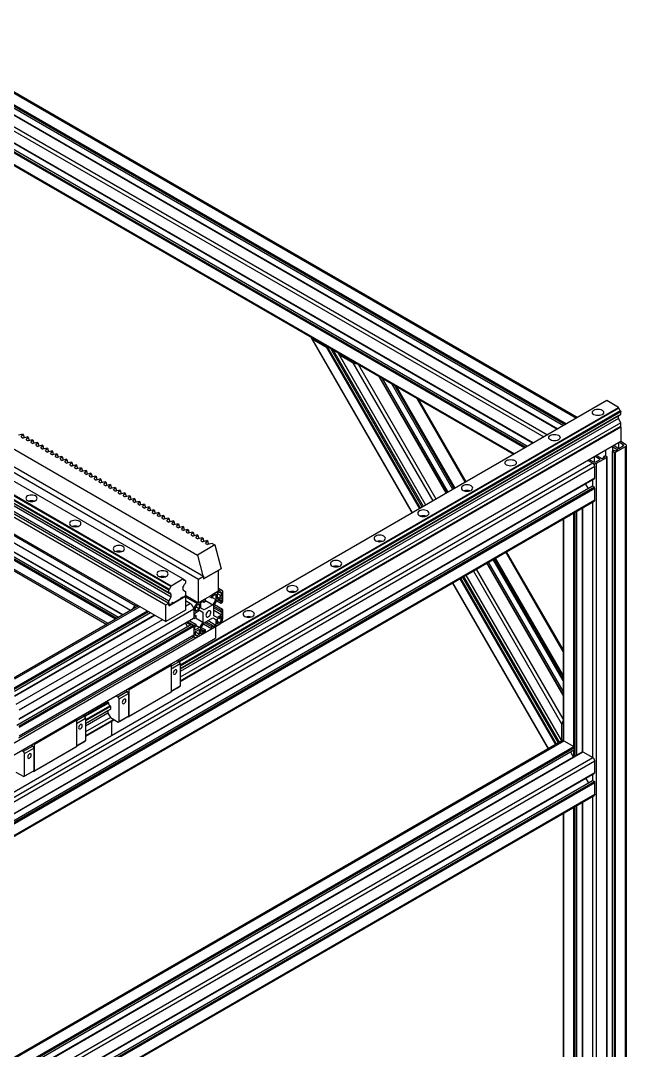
# Model space of a CAD drawing. Header units: millimetres. Extents: x 0 to 597, y 0 to 420.
# Drawn here: x 435.8 to 475, y 114.3 to 181 of the extents above; entities that cross this region are included whole.
import ezdxf

# ---------------------------------------------------------------- set-up
doc = ezdxf.new("R2010")
doc.units = ezdxf.units.MM

msp = doc.modelspace()

# ---------------------------------------------------------------- linework, layer by layer
at = {"color": 8, "linetype": 'Continuous', "lineweight": 25}
for p, q in [((427.297, 180.947), (471.787, 155.263)), ((427.145, 178.857), (469.902, 154.175)), ((427.145, 178.585), (469.666, 154.039)), ((427.145, 176.408), (467.78, 152.95)), ((461.163, 149.13), (454.665, 160.385)), ((462.496, 149.9), (457.331, 158.846)), ((462.697, 150.016), (457.665, 158.733)), ((443.204, 143.115), (420.67, 156.123)), ((464.583, 151.104), (461.435, 156.556)), ((442.904, 142.798), (420.67, 155.634)), ((474.821, 153.457), (474.821, 153.539)), ((474.972, 102.119), (474.972, 153.425)), ((441.443, 141.954), (422.725, 152.76)), ((473.086, 101.03), (473.086, 152.336)), ((472.851, 150.834), (472.851, 151.28)), ((472.851, 133.284), (472.851, 149.83)), ((470.965, 134.372), (470.965, 148.742)), ((470.916, 140.135), (467.202, 146.569)), ((470.847, 135.436), (465.115, 145.364)), ((470.916, 135.781), (465.316, 145.481)), ((448.578, 144.149), (448.673, 144.094)), ((469.979, 133.859), (463.781, 144.595)), ((446.457, 143.686), (447.211, 143.251)), ((448.673, 143.986), (448.791, 143.918)), ((443.511, 143.047), (435.379, 138.352)), ((446.787, 143.251), (446.457, 143.06)), ((444.972, 142.203), (435.473, 136.72)), ((448.522, 142.113), (448.673, 142.026)), ((448.64, 142.317), (448.791, 142.23)), ((447.094, 141.25), (447.211, 141.182)), ((446.042, 139.489), (445.538, 139.198)), ((445.538, 139.035), (446.113, 139.367)), ((439.914, 135.952), (439.41, 135.66)), ((439.41, 135.497), (439.985, 135.829)), ((413.031, 100.928), (470.965, 134.372)), ((413.031, 98.751), (472.851, 133.284)), ((472.851, 131.781), (472.851, 132.228)), ((472.851, 106.066), (472.851, 130.778)), ((470.965, 107.154), (470.965, 129.689))]:
    msp.add_line(p, q, dxfattribs=at)
at = {"color": 7, "linetype": 'Continuous', "lineweight": 25}
for p, q in [((471.836, 155.291), (427.312, 180.995)), ((427.023, 180.348), (471.132, 154.885)), ((427.023, 180.321), (471.108, 154.871)), ((427.036, 180.259), (471.061, 154.844)), ((427.145, 180.06), (470.943, 154.776)), ((427.145, 179.641), (470.58, 154.567)), ((427.145, 179.614), (470.557, 154.553)), ((427.145, 177.829), (469.011, 153.66)), ((427.145, 177.801), (468.987, 153.647)), ((427.145, 177.382), (468.624, 153.437)), ((427.145, 177.246), (468.506, 153.369)), ((427.145, 177.192), (468.459, 153.342)), ((427.145, 177.165), (468.435, 153.328)), ((427.145, 176.351), (467.731, 152.922)), ((454.59, 160.453), (461.136, 149.115)), ((454.665, 160.385), (455.591, 159.85)), ((455.591, 159.85), (455.615, 159.864)), ((461.626, 149.397), (455.591, 159.85)), ((461.65, 149.411), (455.615, 159.864)), ((455.615, 159.864), (455.681, 159.825)), ((455.681, 159.825), (455.727, 159.852)), ((461.683, 149.43), (455.681, 159.825)), ((461.801, 149.498), (455.872, 159.768)), ((461.875, 149.541), (456.02, 159.683)), ((456.407, 159.459), (456.361, 159.433)), ((456.361, 159.433), (456.428, 159.394)), ((462.023, 149.626), (456.361, 159.433)), ((456.428, 159.394), (456.405, 159.381)), ((462.033, 149.632), (456.405, 159.381)), ((456.405, 159.381), (457.331, 158.846)), ((425.134, 159.153), (447.235, 146.395)), ((424.743, 158.236), (447.636, 145.02)), ((446.295, 144.845), (424.028, 157.699)), ((424.743, 157.855), (447.306, 144.83)), ((463.353, 150.394), (458.975, 157.977)), ((463.383, 150.412), (459.036, 157.941)), ((463.476, 150.465), (459.222, 157.834)), ((463.781, 150.641), (459.831, 157.482)), ((463.864, 150.689), (459.997, 157.386)), ((445.373, 144.125), (423.107, 156.979)), ((423.107, 156.807), (445.373, 143.953)), ((445.404, 144.178), (423.137, 157.032)), ((423.137, 156.79), (445.404, 143.936)), ((445.505, 144.353), (423.239, 157.207)), ((445.505, 143.877), (423.239, 156.731)), ((423.269, 157.26), (445.536, 144.406)), ((423.269, 156.713), (445.536, 143.859)), ((463.911, 150.716), (460.092, 157.332)), ((463.928, 150.726), (460.125, 157.313)), ((420.67, 156.232), (445.184, 142.081)), ((422.8, 156.091), (445.184, 143.169)), ((422.989, 156.2), (445.373, 143.278)), ((445.373, 143.414), (423.107, 156.268)), ((423.269, 156.55), (445.536, 143.696)), ((473.744, 156.393), (448.703, 141.937)), ((464.644, 151.14), (461.557, 156.486)), ((474.503, 155.955), (473.744, 156.393)), ((446.012, 139.507), (474.503, 155.955)), ((474.533, 155.902), (446.068, 139.469)), ((474.635, 155.726), (446.113, 139.261)), ((474.666, 155.673), (446.113, 139.19)), ((446.113, 139.018), (474.666, 155.501)), ((446.113, 139.018), (474.635, 155.484)), ((474.533, 155.425), (446.113, 139.018)), ((446.113, 139.018), (474.503, 155.408)), ((474.533, 155.902), (474.503, 155.955)), ((474.533, 155.425), (474.503, 155.408)), ((474.503, 155.244), (474.503, 155.408)), ((474.635, 155.726), (474.666, 155.673)), ((474.666, 155.501), (474.635, 155.484)), ((474.666, 155.501), (474.666, 155.673)), ((442.414, 142.515), (420.67, 155.067)), ((442.391, 142.501), (420.67, 155.04)), ((474.503, 155.244), (446.113, 138.855)), ((474.666, 154.963), (446.113, 138.48)), ((446.113, 138.235), (474.666, 154.718)), ((474.618, 154.69), (446.113, 138.235)), ((474.666, 154.963), (474.503, 155.244)), ((474.666, 154.718), (474.618, 154.69)), ((474.618, 154.69), (474.666, 154.663)), ((474.666, 154.718), (474.666, 154.963)), ((435.935, 154.225), (435.639, 154.15)), ((435.823, 154.044), (435.952, 154.214)), ((435.823, 154.044), (435.953, 153.969)), ((435.935, 154.225), (435.952, 154.214)), ((435.952, 154.214), (436.012, 153.984)), ((436.249, 154.043), (435.953, 153.969)), ((436.138, 153.862), (436.266, 154.033)), ((436.249, 154.043), (436.266, 154.033)), ((436.266, 154.033), (436.327, 153.802)), ((474.666, 154.663), (446.113, 138.18)), ((474.666, 154.663), (474.666, 153.738)), ((442.122, 142.346), (422.353, 153.758)), ((442.004, 142.278), (422.585, 153.489)), ((441.957, 142.251), (422.665, 153.388)), ((441.933, 142.237), (422.683, 153.35)), ((436.138, 153.862), (436.268, 153.787)), ((436.563, 153.862), (436.268, 153.787)), ((436.452, 153.681), (436.581, 153.852)), ((436.452, 153.681), (436.582, 153.606)), ((436.563, 153.862), (436.581, 153.852)), ((436.581, 153.852), (436.641, 153.621)), ((436.877, 153.68), (436.582, 153.606)), ((436.766, 153.5), (436.895, 153.67)), ((436.766, 153.5), (436.896, 153.424)), ((436.877, 153.68), (436.895, 153.67)), ((436.895, 153.67), (436.955, 153.439)), ((437.192, 153.499), (436.896, 153.424)), ((437.081, 153.318), (437.209, 153.489)), ((437.192, 153.499), (437.209, 153.489)), ((437.209, 153.489), (437.269, 153.258)), ((474.666, 153.738), (441.667, 134.688)), ((474.095, 153.408), (474.133, 153.408)), ((474.133, 153.408), (474.468, 153.215)), ((474.133, 153.104), (474.133, 153.408)), ((474.218, 153.479), (474.538, 153.294)), ((474.317, 153.046), (474.972, 153.425)), ((474.538, 153.294), (474.538, 153.664)), ((474.538, 153.294), (474.821, 153.457)), ((474.821, 153.539), (474.571, 153.683)), ((474.972, 153.561), (474.666, 153.738)), ((475.021, 102.147), (475.021, 153.493)), ((437.081, 153.318), (437.211, 153.243)), ((437.506, 153.317), (437.211, 153.243)), ((437.395, 153.137), (437.524, 153.307)), ((437.395, 153.137), (437.525, 153.062)), ((437.506, 153.317), (437.524, 153.307)), ((437.524, 153.307), (437.584, 153.076)), ((437.82, 153.136), (437.525, 153.062)), ((437.709, 152.955), (437.838, 153.126)), ((437.709, 152.955), (437.839, 152.88)), ((437.82, 153.136), (437.838, 153.126)), ((437.838, 153.126), (437.898, 152.895)), ((438.135, 152.955), (437.839, 152.88)), ((438.023, 152.774), (438.152, 152.944)), ((438.023, 152.774), (438.153, 152.699)), ((438.135, 152.955), (438.152, 152.944)), ((438.152, 152.944), (438.212, 152.714)), ((438.449, 152.773), (438.153, 152.699)), ((438.338, 152.592), (438.466, 152.763)), ((438.449, 152.773), (438.466, 152.763)), ((438.466, 152.763), (438.527, 152.532)), ((472.959, 152.406), (472.959, 152.753)), ((473.313, 152.587), (472.992, 152.772)), ((473.086, 152.336), (473.742, 152.714)), ((473.115, 152.821), (473.115, 152.842)), ((473.449, 152.627), (473.115, 152.821)), ((473.624, 152.728), (473.449, 152.627)), ((473.647, 152.823), (473.553, 152.769)), ((473.553, 152.769), (473.624, 152.728)), ((473.553, 152.687), (473.553, 152.769)), ((473.765, 152.755), (473.647, 152.823)), ((473.68, 152.804), (473.68, 153.169)), ((473.718, 152.728), (473.765, 152.755)), ((473.742, 152.714), (473.718, 152.728)), ((473.742, 101.409), (473.742, 152.714)), ((473.765, 101.422), (473.765, 152.755)), ((474.222, 153.155), (474.128, 153.101)), ((474.128, 153.101), (474.246, 153.033)), ((474.128, 101.632), (474.128, 153.101)), ((474.293, 153.115), (474.222, 153.155)), ((474.246, 153.033), (474.293, 153.06)), ((474.246, 101.7), (474.246, 153.033)), ((474.468, 153.215), (474.293, 153.115)), ((474.293, 153.06), (474.317, 153.046)), ((474.293, 101.727), (474.293, 153.06)), ((474.317, 101.741), (474.317, 153.046)), ((472.851, 152.336), (412.982, 117.775)), ((472.968, 152.132), (413.1, 117.571)), ((422.728, 152.657), (441.355, 141.904)), ((438.338, 152.592), (438.468, 152.517)), ((438.763, 152.592), (438.468, 152.517)), ((438.652, 152.411), (438.781, 152.582)), ((438.652, 152.411), (438.782, 152.336)), ((438.763, 152.592), (438.781, 152.582)), ((438.781, 152.582), (438.841, 152.351)), ((439.077, 152.41), (438.782, 152.336)), ((438.966, 152.23), (439.095, 152.4)), ((438.966, 152.23), (439.096, 152.154)), ((439.077, 152.41), (439.095, 152.4)), ((439.095, 152.4), (439.155, 152.169)), ((439.392, 152.229), (439.096, 152.154)), ((439.28, 152.048), (439.409, 152.219)), ((439.28, 152.048), (439.41, 151.973)), ((439.392, 152.229), (439.409, 152.219)), ((439.409, 152.219), (439.469, 151.988)), ((439.706, 152.047), (439.41, 151.973)), ((439.595, 151.867), (439.723, 152.037)), ((439.706, 152.047), (439.723, 152.037)), ((439.723, 152.037), (439.784, 151.806)), ((472.544, 152.513), (472.851, 152.336)), ((472.638, 152.568), (472.888, 152.423)), ((472.968, 151.375), (472.968, 152.132)), ((473.03, 152.423), (473.313, 152.587)), ((472.968, 151.375), (413.1, 116.814)), ((439.595, 151.867), (439.725, 151.792)), ((440.02, 151.866), (439.725, 151.792)), ((439.909, 151.685), (440.038, 151.856)), ((439.909, 151.685), (440.039, 151.61)), ((440.02, 151.866), (440.038, 151.856)), ((440.038, 151.856), (440.098, 151.625)), ((440.334, 151.685), (440.039, 151.61)), ((440.223, 151.504), (440.352, 151.674)), ((440.223, 151.504), (440.353, 151.429)), ((440.334, 151.685), (440.352, 151.674)), ((440.352, 151.674), (440.412, 151.444)), ((440.649, 151.503), (440.353, 151.429)), ((440.537, 151.322), (440.666, 151.493)), ((440.649, 151.503), (440.666, 151.493)), ((440.666, 151.493), (440.726, 151.262)), ((472.945, 151.335), (472.945, 151.362)), ((472.827, 150.847), (413.031, 116.328)), ((472.945, 151.335), (413.077, 116.773)), ((472.945, 150.779), (413.077, 116.218)), ((472.945, 150.725), (413.077, 116.164)), ((472.968, 150.711), (413.1, 116.15)), ((440.537, 151.322), (440.667, 151.247)), ((440.963, 151.322), (440.667, 151.247)), ((440.852, 151.141), (440.981, 151.312)), ((440.852, 151.141), (440.982, 151.066)), ((440.963, 151.322), (440.981, 151.312)), ((440.981, 151.312), (441.041, 151.081)), ((441.277, 151.14), (440.982, 151.066)), ((441.166, 150.96), (441.295, 151.13)), ((441.166, 150.96), (441.296, 150.885)), ((441.277, 151.14), (441.295, 151.13)), ((441.295, 151.13), (441.355, 150.899)), ((441.592, 150.959), (441.296, 150.885)), ((441.48, 150.778), (441.609, 150.949)), ((441.48, 150.778), (441.61, 150.703)), ((441.592, 150.959), (441.609, 150.949)), ((441.609, 150.949), (441.669, 150.718)), ((441.906, 150.777), (441.61, 150.703)), ((441.795, 150.597), (441.923, 150.767)), ((441.906, 150.777), (441.923, 150.767)), ((441.923, 150.767), (441.983, 150.537)), ((472.561, 150.694), (472.379, 151.008)), ((472.945, 150.779), (472.827, 150.847)), ((472.945, 150.725), (472.945, 150.779)), ((472.968, 150.711), (472.945, 150.725)), ((472.968, 149.955), (472.968, 150.711)), ((441.795, 150.597), (441.925, 150.522)), ((442.22, 150.596), (441.925, 150.522)), ((442.109, 150.415), (442.238, 150.586)), ((442.109, 150.415), (442.239, 150.34)), ((442.22, 150.596), (442.238, 150.586)), ((442.238, 150.586), (442.298, 150.355)), ((442.534, 150.415), (442.239, 150.34)), ((442.423, 150.234), (442.552, 150.404)), ((442.423, 150.234), (442.553, 150.159)), ((442.534, 150.415), (442.552, 150.404)), ((442.552, 150.404), (442.612, 150.174)), ((442.849, 150.233), (442.553, 150.159)), ((442.737, 150.052), (442.866, 150.223)), ((442.737, 150.052), (442.867, 149.977)), ((442.849, 150.233), (442.866, 150.223)), ((442.866, 150.223), (442.926, 149.992)), ((443.163, 150.052), (442.867, 149.977)), ((443.052, 149.871), (443.18, 150.042)), ((443.163, 150.052), (443.18, 150.042)), ((443.18, 150.042), (443.241, 149.811)), ((413.066, 115.317), (472.934, 149.878)), ((472.968, 149.955), (413.1, 115.393)), ((443.052, 149.871), (443.182, 149.796)), ((443.477, 149.87), (443.182, 149.796)), ((443.366, 149.69), (443.495, 149.86)), ((443.366, 149.69), (443.496, 149.615)), ((443.477, 149.87), (443.495, 149.86)), ((443.495, 149.86), (443.555, 149.629)), ((443.791, 149.689), (443.496, 149.615)), ((443.68, 149.508), (443.809, 149.679)), ((443.68, 149.508), (443.81, 149.433)), ((443.791, 149.689), (443.809, 149.679)), ((443.809, 149.679), (443.869, 149.448)), ((444.106, 149.507), (443.81, 149.433)), ((443.994, 149.327), (444.123, 149.497)), ((444.106, 149.507), (444.123, 149.497)), ((444.123, 149.497), (444.183, 149.267)), ((472.172, 133.648), (472.172, 149.438)), ((472.195, 133.662), (472.195, 149.452)), ((443.994, 149.327), (444.124, 149.252)), ((444.42, 149.326), (444.124, 149.252)), ((444.309, 149.145), (444.437, 149.316)), ((444.309, 149.145), (444.439, 149.07)), ((444.42, 149.326), (444.437, 149.316)), ((444.437, 149.316), (444.498, 149.085)), ((444.734, 149.145), (444.439, 149.07)), ((444.623, 148.964), (444.752, 149.135)), ((444.623, 148.964), (444.753, 148.889)), ((444.734, 149.145), (444.752, 149.135)), ((444.752, 149.135), (444.812, 148.904)), ((445.048, 148.963), (444.753, 148.889)), ((444.937, 148.783), (445.066, 148.953)), ((444.937, 148.783), (445.067, 148.707)), ((445.048, 148.963), (445.066, 148.953)), ((445.066, 148.953), (445.126, 148.722)), ((445.363, 148.782), (445.067, 148.707)), ((445.252, 148.601), (445.38, 148.772)), ((445.363, 148.782), (445.38, 148.772)), ((445.38, 148.772), (445.44, 148.541)), ((470.916, 148.714), (470.916, 134.388)), ((471.62, 133.967), (471.62, 149.12)), ((471.644, 133.953), (471.644, 149.134)), ((471.691, 133.398), (471.691, 149.161)), ((471.809, 133.466), (471.809, 149.229)), ((445.252, 148.601), (445.382, 148.526)), ((445.677, 148.6), (445.382, 148.526)), ((445.566, 148.42), (445.695, 148.59)), ((445.566, 148.42), (445.696, 148.345)), ((445.677, 148.6), (445.695, 148.59)), ((445.695, 148.59), (445.755, 148.359)), ((445.991, 148.419), (445.696, 148.345)), ((445.88, 148.238), (446.009, 148.409)), ((445.88, 148.238), (446.01, 148.163)), ((445.991, 148.419), (446.009, 148.409)), ((446.009, 148.409), (446.069, 148.178)), ((446.306, 148.238), (446.01, 148.163)), ((446.194, 148.057), (446.323, 148.227)), ((446.194, 148.057), (446.324, 147.982)), ((446.306, 148.238), (446.323, 148.227)), ((446.323, 148.227), (446.383, 147.997)), ((446.62, 148.056), (446.324, 147.982)), ((446.509, 147.875), (446.637, 148.046)), ((446.62, 148.056), (446.637, 148.046)), ((446.637, 148.046), (446.698, 147.815)), ((446.509, 147.875), (446.639, 147.8)), ((446.934, 147.875), (446.639, 147.8)), ((446.823, 147.694), (446.952, 147.865)), ((446.823, 147.694), (446.953, 147.619)), ((446.934, 147.875), (446.952, 147.865)), ((446.952, 147.865), (447.012, 147.634)), ((447.248, 147.693), (446.953, 147.619)), ((447.137, 147.513), (447.266, 147.683)), ((447.137, 147.513), (447.267, 147.437)), ((447.248, 147.693), (447.266, 147.683)), ((447.266, 147.683), (447.326, 147.452)), ((447.563, 147.512), (447.267, 147.437)), ((447.451, 147.331), (447.58, 147.502)), ((447.563, 147.512), (447.58, 147.502)), ((447.58, 147.502), (447.64, 147.271)), ((448.366, 147.048), (447.235, 146.395)), ((447.451, 147.331), (447.581, 147.256)), ((447.877, 147.33), (447.581, 147.256)), ((447.766, 147.15), (447.894, 147.32)), ((447.766, 147.15), (447.896, 147.075)), ((447.877, 147.33), (447.894, 147.32)), ((447.894, 147.32), (447.955, 147.089)), ((448.191, 147.149), (447.896, 147.075)), ((448.191, 147.149), (448.366, 147.048)), ((448.366, 147.048), (448.767, 145.51)), ((447.235, 146.395), (447.586, 145.049)), ((470.916, 138.282), (466.399, 146.106)), ((470.916, 138.475), (466.482, 146.154)), ((470.916, 138.583), (466.53, 146.181)), ((470.916, 138.622), (466.546, 146.191)), ((470.916, 140.276), (467.263, 146.604)), ((448.767, 145.51), (447.636, 144.857)), ((447.636, 144.857), (448.578, 145.401)), ((448.578, 145.401), (448.578, 144.04)), ((470.916, 137.294), (465.971, 145.859)), ((470.916, 137.364), (466.002, 145.876)), ((470.916, 137.579), (466.095, 145.93)), ((445.536, 144.406), (446.295, 144.845)), ((446.325, 144.827), (446.295, 144.845)), ((446.325, 144.827), (446.427, 144.768)), ((446.457, 144.751), (446.427, 144.768)), ((446.457, 144.751), (446.457, 144.579)), ((447.306, 144.83), (447.636, 145.02)), ((447.306, 143.305), (447.306, 144.83)), ((447.636, 145.02), (447.636, 144.857)), ((470.443, 134.127), (464.245, 144.862)), ((470.466, 134.141), (464.268, 144.876)), ((470.499, 134.16), (464.302, 144.895)), ((470.617, 134.228), (464.419, 144.963)), ((470.691, 134.271), (464.493, 145.006)), ((470.84, 134.356), (464.642, 145.091)), ((470.847, 134.365), (464.651, 145.097)), ((445.404, 144.178), (445.373, 144.125)), ((445.373, 143.953), (445.373, 144.125)), ((445.505, 144.353), (445.536, 144.406)), ((446.295, 144.297), (446.325, 144.351)), ((446.295, 144.297), (446.295, 144.134)), ((446.295, 144.134), (446.457, 144.04)), ((446.427, 144.526), (446.457, 144.579)), ((446.457, 144.04), (446.457, 143.795)), ((448.578, 144.04), (447.306, 143.305)), ((448.673, 144.094), (448.183, 143.811)), ((448.823, 144.109), (448.578, 144.25)), ((463.755, 144.579), (469.953, 133.844)), ((445.373, 143.953), (445.404, 143.936)), ((445.373, 143.115), (446.457, 143.741)), ((445.373, 143.414), (445.536, 143.696)), ((445.373, 143.169), (445.373, 143.414)), ((445.505, 143.877), (445.536, 143.859)), ((445.536, 143.696), (445.536, 143.859)), ((446.147, 143.562), (445.683, 143.294)), ((446.147, 143.562), (446.184, 143.625)), ((446.266, 143.672), (446.184, 143.625)), ((446.266, 143.672), (446.302, 143.651)), ((446.302, 143.651), (446.266, 143.672)), ((446.41, 143.714), (446.302, 143.651)), ((446.41, 143.714), (446.457, 143.795)), ((446.434, 143.754), (446.457, 143.741)), ((446.457, 143.795), (447.306, 143.305)), ((446.457, 143.741), (446.457, 142.815)), ((446.457, 143.441), (446.787, 143.251)), ((447.702, 143.534), (447.211, 143.251)), ((447.457, 143.311), (447.655, 143.425)), ((447.584, 143.384), (447.655, 143.343)), ((447.655, 143.425), (447.655, 143.343)), ((447.655, 143.343), (447.749, 143.398)), ((447.702, 143.507), (447.702, 143.534)), ((447.749, 143.534), (447.702, 143.507)), ((447.725, 143.548), (447.749, 143.534)), ((447.749, 143.398), (447.749, 143.534)), ((447.749, 143.441), (448.225, 143.166)), ((447.994, 143.703), (448.135, 143.621)), ((448.112, 143.771), (448.135, 143.757)), ((448.183, 143.784), (448.135, 143.757)), ((448.135, 143.757), (448.135, 143.621)), ((448.135, 143.621), (448.23, 143.675)), ((448.159, 143.798), (448.183, 143.784)), ((448.183, 143.811), (448.183, 143.784)), ((448.192, 143.654), (448.428, 143.517)), ((448.428, 143.517), (448.225, 143.166)), ((448.23, 143.757), (448.428, 143.871)), ((448.23, 143.675), (448.23, 143.757)), ((448.305, 143.12), (448.508, 143.471)), ((448.428, 143.871), (448.428, 143.517)), ((448.479, 143.422), (448.743, 143.27)), ((448.508, 143.471), (448.814, 143.648)), ((448.673, 143.986), (448.522, 143.899)), ((448.522, 143.899), (448.522, 143.588)), ((448.522, 143.898), (448.791, 143.743)), ((448.522, 143.588), (448.791, 143.743)), ((448.545, 143.493), (448.743, 143.379)), ((448.616, 143.534), (448.814, 143.419)), ((448.814, 143.419), (448.743, 143.379)), ((448.743, 143.379), (448.743, 143.27)), ((448.791, 143.743), (448.791, 143.918)), ((448.814, 143.648), (448.814, 143.419)), ((448.861, 143.392), (448.885, 143.406)), ((448.861, 143.338), (448.861, 143.392)), ((448.885, 143.406), (448.885, 143.972)), ((444.001, 142.764), (435.257, 137.716)), ((444.025, 142.75), (435.28, 137.702)), ((443.423, 143.097), (435.294, 138.405)), ((444.072, 142.723), (435.328, 137.675)), ((446.999, 142.883), (435.686, 136.352)), ((443.299, 143.169), (443.204, 143.115)), ((443.355, 143.093), (443.204, 143.006)), ((443.355, 143.058), (443.355, 143.093)), ((445.184, 143.169), (445.373, 143.278)), ((445.184, 142.081), (445.184, 143.169)), ((446.457, 142.815), (445.184, 142.081)), ((445.373, 143.278), (445.373, 143.115)), ((445.373, 143.169), (445.42, 143.142)), ((445.42, 143.142), (445.373, 143.169)), ((445.528, 143.204), (445.42, 143.142)), ((445.528, 143.204), (445.564, 143.267)), ((445.647, 143.315), (445.564, 143.267)), ((445.647, 143.315), (445.683, 143.294)), ((445.683, 143.294), (445.647, 143.315)), ((446.999, 142.883), (446.999, 142.317)), ((447.07, 142.641), (447.376, 142.818)), ((447.094, 142.938), (447.094, 142.764)), ((447.094, 142.764), (447.362, 142.919)), ((447.128, 143.054), (447.362, 142.919)), ((447.362, 143.229), (447.211, 143.142)), ((447.362, 142.919), (447.362, 143.229)), ((447.376, 142.818), (447.579, 142.701)), ((447.376, 142.818), (447.579, 142.701)), ((447.457, 142.957), (447.457, 143.311)), ((447.659, 142.84), (447.457, 142.957)), ((447.579, 142.701), (447.579, 142.048)), ((448.225, 143.166), (447.659, 142.84)), ((448.305, 142.467), (448.305, 143.12)), ((448.305, 143.076), (448.743, 142.823)), ((448.305, 142.968), (448.743, 142.715)), ((448.305, 142.821), (448.814, 142.527)), ((448.345, 143.189), (448.861, 142.891)), ((448.743, 143.27), (448.861, 143.338)), ((448.861, 142.891), (448.743, 142.823)), ((448.743, 142.823), (448.743, 142.715)), ((448.743, 142.715), (448.814, 142.755)), ((448.814, 142.755), (448.814, 142.527)), ((448.861, 142.837), (448.861, 142.891)), ((448.861, 142.864), (448.885, 142.851)), ((448.885, 142.851), (448.861, 142.837)), ((448.885, 142.284), (448.885, 142.851)), ((444.19, 142.655), (435.379, 137.569)), ((444.458, 142.5), (435.379, 137.258)), ((444.482, 142.486), (435.379, 137.231)), ((446.976, 142.276), (435.662, 135.745)), ((446.999, 142.317), (435.686, 135.786)), ((446.542, 142.026), (446.811, 141.871)), ((446.566, 142.04), (446.834, 141.885)), ((446.613, 142.067), (447.023, 141.83)), ((446.731, 142.135), (447.141, 141.898)), ((446.976, 142.304), (446.976, 142.276)), ((446.976, 142.304), (447.023, 142.276)), ((446.999, 142.317), (447.023, 142.331)), ((447.023, 142.276), (447.141, 142.345)), ((447.023, 142.331), (447.023, 142.276)), ((447.07, 142.413), (447.07, 142.641)), ((447.07, 142.494), (447.141, 142.453)), ((447.141, 142.453), (447.07, 142.413)), ((447.103, 142.323), (447.579, 142.048)), ((447.141, 142.345), (447.141, 142.453)), ((447.579, 142.048), (447.376, 141.697)), ((447.659, 142.002), (448.225, 142.328)), ((447.697, 142.023), (448.135, 141.77)), ((447.791, 142.078), (448.23, 141.825)), ((447.918, 142.151), (448.428, 141.857)), ((448.225, 142.328), (448.428, 142.211)), ((448.225, 142.328), (448.428, 142.211)), ((448.508, 142.35), (448.305, 142.467)), ((448.428, 142.211), (448.428, 141.857)), ((448.814, 142.527), (448.508, 142.35)), ((448.791, 142.404), (448.522, 142.249)), ((448.522, 142.249), (448.522, 141.939)), ((448.522, 141.939), (448.673, 142.026)), ((448.791, 142.23), (448.791, 142.404)), ((433.8, 133.331), (448.414, 141.767)), ((446.858, 141.898), (435.544, 135.367)), ((446.976, 141.83), (435.662, 135.299)), ((446.976, 141.776), (435.662, 135.244)), ((446.999, 141.762), (435.686, 135.231)), ((446.459, 141.978), (446.594, 141.746)), ((446.858, 141.898), (446.976, 141.83)), ((446.976, 141.83), (446.976, 141.776)), ((446.976, 141.803), (447.023, 141.776)), ((446.976, 141.776), (446.999, 141.762)), ((447.023, 141.776), (446.999, 141.762)), ((446.999, 141.762), (446.999, 141.196)), ((447.141, 141.898), (447.023, 141.83)), ((447.023, 141.83), (447.023, 141.776)), ((447.07, 141.748), (447.141, 141.789)), ((447.07, 141.52), (447.07, 141.748)), ((447.376, 141.697), (447.07, 141.52)), ((447.362, 141.58), (447.094, 141.425)), ((447.094, 141.425), (447.094, 141.25)), ((447.094, 141.425), (447.362, 141.269)), ((447.141, 141.789), (447.141, 141.898)), ((447.141, 141.833), (447.376, 141.697)), ((447.211, 141.073), (447.702, 141.356)), ((447.362, 141.269), (447.362, 141.58)), ((447.457, 141.65), (447.659, 142.002)), ((447.457, 141.297), (447.457, 141.65)), ((447.457, 141.607), (447.655, 141.493)), ((447.457, 141.525), (447.655, 141.411)), ((447.655, 141.411), (447.457, 141.297)), ((447.485, 141.699), (447.749, 141.547)), ((447.619, 141.932), (448.135, 141.634)), ((447.749, 141.547), (447.655, 141.493)), ((447.655, 141.493), (447.655, 141.411)), ((447.702, 141.384), (447.749, 141.411)), ((447.702, 141.356), (447.702, 141.384)), ((447.749, 141.411), (447.749, 141.547)), ((448.23, 141.825), (448.135, 141.77)), ((448.135, 141.77), (448.135, 141.634)), ((448.135, 141.634), (448.183, 141.661)), ((448.159, 141.648), (448.183, 141.634)), ((448.183, 141.634), (448.673, 141.917)), ((448.183, 141.661), (448.183, 141.634)), ((448.428, 141.857), (448.23, 141.743)), ((448.23, 141.743), (448.23, 141.825)), ((448.414, 141.767), (448.414, 141.005)), ((433.8, 132.569), (448.414, 141.005)), ((435.667, 134.552), (446.937, 141.059)), ((446.999, 141.196), (435.686, 134.665)), ((446.98, 141.105), (447.061, 141.059)), ((447.211, 141.182), (447.362, 141.269)), ((445.915, 139.563), (446.042, 139.489)), ((446.113, 139.367), (446.113, 137.897)), ((442.804, 137.685), (445.538, 139.264)), ((445.503, 139.325), (445.538, 139.264)), ((445.538, 139.264), (445.538, 137.522)), ((442.695, 137.557), (442.083, 137.203)), ((442.153, 137.081), (442.766, 137.435)), ((442.568, 137.631), (442.695, 137.557)), ((445.491, 137.494), (442.757, 135.916)), ((442.766, 137.435), (442.766, 135.965)), ((442.804, 137.685), (442.768, 137.746)), ((442.804, 135.943), (442.804, 137.685)), ((445.538, 137.522), (442.804, 135.943)), ((445.538, 137.522), (445.491, 137.494)), ((446.113, 137.897), (445.538, 137.565)), ((445.538, 137.565), (446.066, 137.87)), ((446.113, 137.897), (446.066, 137.87)), ((439.884, 135.969), (441.439, 136.867)), ((441.47, 136.814), (439.94, 135.931)), ((441.342, 136.923), (441.439, 136.867)), ((441.439, 136.867), (441.47, 136.814)), ((442.083, 137.203), (441.955, 137.277)), ((442.153, 135.611), (442.153, 137.081)), ((439.787, 136.025), (439.914, 135.952)), ((441.571, 136.639), (439.985, 135.723)), ((441.602, 136.586), (439.985, 135.652)), ((439.985, 135.481), (441.602, 136.414)), ((439.985, 135.481), (441.571, 136.396)), ((441.47, 136.338), (439.985, 135.481)), ((439.985, 135.481), (441.439, 136.32)), ((441.439, 136.157), (439.985, 135.317)), ((441.47, 136.338), (441.439, 136.32)), ((441.439, 136.32), (441.439, 136.157)), ((441.439, 136.157), (441.602, 135.875)), ((441.571, 136.639), (441.602, 136.586)), ((441.602, 136.414), (441.571, 136.396)), ((441.602, 136.586), (441.602, 136.414)), ((436.676, 134.147), (439.41, 135.726)), ((439.374, 135.787), (439.41, 135.726)), ((439.41, 135.726), (439.41, 133.984)), ((441.602, 135.875), (439.985, 134.942)), ((439.985, 135.829), (439.985, 134.359)), ((439.985, 134.697), (441.814, 135.753)), ((441.814, 135.753), (439.985, 134.697)), ((441.667, 135.614), (439.985, 134.642)), ((441.602, 135.875), (442.106, 135.584)), ((441.62, 135.641), (441.667, 135.614)), ((441.861, 135.726), (441.667, 135.614)), ((441.667, 135.614), (441.667, 134.688)), ((442.106, 135.584), (442.719, 135.938)), ((442.106, 135.584), (442.153, 135.611)), ((442.766, 135.965), (442.153, 135.611)), ((442.719, 135.938), (442.766, 135.965)), ((442.719, 135.938), (442.757, 135.916)), ((442.757, 135.916), (442.804, 135.943)), ((470.847, 134.365), (470.847, 135.436)), ((441.667, 134.688), (410.555, 116.727)), ((470.882, 134.38), (413.031, 100.984)), ((436.567, 134.019), (435.954, 133.666)), ((436.44, 134.093), (436.567, 134.019)), ((436.676, 134.147), (436.64, 134.209)), ((436.676, 132.405), (436.676, 134.147)), ((439.985, 134.359), (439.41, 134.027)), ((439.41, 134.027), (439.938, 134.332)), ((439.985, 134.359), (439.938, 134.332)), ((470.847, 134.365), (470.871, 134.379)), ((470.871, 134.379), (470.871, 134.374)), ((470.965, 134.372), (471.62, 133.994)), ((413.031, 100.171), (471.62, 133.994)), ((413.031, 100.144), (471.62, 133.967)), ((413.031, 100.089), (471.667, 133.939)), ((413.031, 99.953), (471.667, 133.803)), ((413.031, 99.507), (472.195, 133.662)), ((413.031, 99.534), (472.148, 133.662)), ((435.954, 133.666), (435.827, 133.739)), ((436.025, 133.543), (436.638, 133.897)), ((436.025, 132.073), (436.025, 133.543)), ((439.363, 133.957), (436.628, 132.378)), ((436.638, 133.897), (436.638, 132.427)), ((439.41, 133.984), (436.676, 132.405)), ((439.41, 133.984), (439.363, 133.957)), ((471.401, 133.65), (471.582, 133.335)), ((471.62, 133.994), (471.62, 133.967)), ((471.62, 133.967), (471.667, 133.939)), ((471.62, 133.357), (471.62, 133.776)), ((471.644, 133.371), (471.644, 133.79)), ((471.667, 133.939), (471.667, 133.803)), ((472.148, 133.662), (472.172, 133.648)), ((472.195, 133.662), (472.851, 133.284)), ((413.1, 98.518), (472.968, 133.079)), ((472.968, 132.323), (472.968, 133.079)), ((413.077, 97.721), (472.945, 132.282)), ((413.1, 97.762), (472.968, 132.323)), ((435.473, 132.337), (435.978, 132.046)), ((435.978, 132.046), (436.591, 132.4)), ((435.978, 132.046), (436.025, 132.073)), ((436.638, 132.427), (436.025, 132.073)), ((436.591, 132.4), (436.638, 132.427)), ((436.591, 132.4), (436.628, 132.378)), ((436.628, 132.378), (436.676, 132.405)), ((472.945, 132.309), (472.945, 132.282)), ((413.031, 97.275), (472.827, 131.795)), ((413.077, 97.165), (472.945, 131.727)), ((413.077, 97.111), (472.945, 131.672)), ((413.1, 97.097), (472.968, 131.659)), ((472.379, 131.955), (472.561, 131.641)), ((472.827, 131.795), (472.945, 131.727)), ((472.945, 131.727), (472.945, 131.672)), ((472.945, 131.672), (472.968, 131.659)), ((472.968, 130.902), (472.968, 131.659)), ((413.066, 96.264), (472.934, 130.826)), ((413.1, 96.341), (472.968, 130.902)), ((471.62, 106.749), (471.62, 130.067)), ((471.644, 106.735), (471.644, 130.081)), ((471.691, 106.18), (471.691, 130.108)), ((471.809, 106.248), (471.809, 130.176)), ((472.172, 106.43), (472.172, 130.386)), ((472.195, 106.444), (472.195, 130.399)), ((470.916, 129.661), (470.916, 107.17))]:
    msp.add_line(p, q, dxfattribs=at)
at = {"color": 7, "linetype": 'Continuous', "lineweight": 25, "flags": 128}
for points in [[(472.921, 155.48), (472.863, 155.524), (472.826, 155.575), (472.814, 155.629), (472.826, 155.684), (472.863, 155.735), (472.921, 155.779), (472.997, 155.813), (473.086, 155.834), (473.181, 155.841), (473.275, 155.834), (473.364, 155.813), (473.44, 155.779), (473.498, 155.735), (473.535, 155.684), (473.547, 155.629), (473.535, 155.575), (473.498, 155.524), (473.44, 155.48), (473.364, 155.446), (473.275, 155.425), (473.181, 155.418), (473.086, 155.425), (472.997, 155.446), (472.921, 155.48)], [(470.093, 153.847), (470.035, 153.891), (469.998, 153.942), (469.986, 153.997), (469.998, 154.051), (470.035, 154.102), (470.093, 154.146), (470.169, 154.18), (470.257, 154.201), (470.352, 154.208), (470.447, 154.201), (470.535, 154.18), (470.611, 154.146), (470.67, 154.102), (470.706, 154.051), (470.719, 153.997), (470.706, 153.942), (470.67, 153.891), (470.611, 153.847), (470.535, 153.813), (470.447, 153.792), (470.352, 153.785), (470.257, 153.792), (470.169, 153.813), (470.093, 153.847)], [(467.264, 152.214), (467.206, 152.258), (467.17, 152.309), (467.157, 152.364), (467.17, 152.419), (467.206, 152.47), (467.264, 152.513), (467.34, 152.547), (467.429, 152.568), (467.524, 152.575), (467.619, 152.568), (467.707, 152.547), (467.783, 152.513), (467.841, 152.47), (467.878, 152.419), (467.89, 152.364), (467.878, 152.309), (467.841, 152.258), (467.783, 152.214), (467.707, 152.18), (467.619, 152.159), (467.524, 152.152), (467.429, 152.159), (467.34, 152.18), (467.264, 152.214)], [(464.436, 150.581), (464.512, 150.548), (464.6, 150.527), (464.695, 150.519), (464.79, 150.527), (464.879, 150.548), (464.955, 150.581), (465.013, 150.625), (465.049, 150.676), (465.062, 150.731), (465.049, 150.786), (465.013, 150.837), (464.955, 150.881), (464.879, 150.914), (464.79, 150.935), (464.695, 150.943), (464.6, 150.935), (464.512, 150.914), (464.436, 150.881), (464.378, 150.837), (464.341, 150.786), (464.329, 150.731), (464.341, 150.676), (464.378, 150.625), (464.436, 150.581)], [(436.746, 149.919), (436.805, 149.962), (436.841, 150.013), (436.854, 150.068), (436.841, 150.123), (436.805, 150.174), (436.746, 150.218), (436.67, 150.252), (436.582, 150.273), (436.487, 150.28), (436.392, 150.273), (436.304, 150.252), (436.228, 150.218), (436.169, 150.174), (436.133, 150.123), (436.12, 150.068), (436.133, 150.013), (436.169, 149.962), (436.228, 149.919), (436.304, 149.885), (436.392, 149.864), (436.487, 149.857), (436.582, 149.864), (436.67, 149.885), (436.746, 149.919)], [(472.934, 149.878), (472.934, 149.878), (472.949, 149.891), (472.959, 149.908), (472.966, 149.929), (472.968, 149.955)], [(461.608, 148.948), (461.684, 148.915), (461.772, 148.894), (461.867, 148.886), (461.962, 148.894), (462.05, 148.915), (462.126, 148.948), (462.184, 148.992), (462.221, 149.043), (462.234, 149.098), (462.221, 149.153), (462.184, 149.204), (462.126, 149.248), (462.05, 149.281), (461.962, 149.303), (461.867, 149.31), (461.772, 149.303), (461.684, 149.281), (461.608, 149.248), (461.549, 149.204), (461.513, 149.153), (461.5, 149.098), (461.513, 149.043), (461.549, 148.992), (461.608, 148.948)], [(439.575, 148.286), (439.633, 148.33), (439.67, 148.381), (439.682, 148.435), (439.67, 148.49), (439.633, 148.541), (439.575, 148.585), (439.499, 148.619), (439.41, 148.64), (439.315, 148.647), (439.22, 148.64), (439.132, 148.619), (439.056, 148.585), (438.998, 148.541), (438.961, 148.49), (438.949, 148.435), (438.961, 148.381), (438.998, 148.33), (439.056, 148.286), (439.132, 148.252), (439.22, 148.231), (439.315, 148.224), (439.41, 148.231), (439.499, 148.252), (439.575, 148.286)], [(458.779, 147.316), (458.855, 147.282), (458.944, 147.261), (459.038, 147.254), (459.133, 147.261), (459.222, 147.282), (459.298, 147.316), (459.356, 147.359), (459.393, 147.411), (459.405, 147.465), (459.393, 147.52), (459.356, 147.571), (459.298, 147.615), (459.222, 147.649), (459.133, 147.67), (459.038, 147.677), (458.944, 147.67), (458.855, 147.649), (458.779, 147.615), (458.721, 147.571), (458.684, 147.52), (458.672, 147.465), (458.684, 147.411), (458.721, 147.359), (458.779, 147.316)], [(442.403, 146.653), (442.461, 146.697), (442.498, 146.748), (442.511, 146.803), (442.498, 146.857), (442.461, 146.908), (442.403, 146.952), (442.327, 146.986), (442.239, 147.007), (442.144, 147.014), (442.049, 147.007), (441.96, 146.986), (441.885, 146.952), (441.826, 146.908), (441.79, 146.857), (441.777, 146.803), (441.79, 146.748), (441.826, 146.697), (441.885, 146.653), (441.96, 146.619), (442.049, 146.598), (442.144, 146.591), (442.239, 146.598), (442.327, 146.619), (442.403, 146.653)], [(455.951, 145.683), (456.027, 145.649), (456.115, 145.628), (456.21, 145.621), (456.305, 145.628), (456.393, 145.649), (456.469, 145.683), (456.528, 145.727), (456.564, 145.778), (456.577, 145.833), (456.564, 145.887), (456.528, 145.938), (456.469, 145.982), (456.393, 146.016), (456.305, 146.037), (456.21, 146.044), (456.115, 146.037), (456.027, 146.016), (455.951, 145.982), (455.892, 145.938), (455.856, 145.887), (455.843, 145.833), (455.856, 145.778), (455.892, 145.727), (455.951, 145.683)], [(445.232, 145.02), (445.29, 145.064), (445.326, 145.115), (445.339, 145.17), (445.326, 145.225), (445.29, 145.276), (445.232, 145.319), (445.156, 145.353), (445.067, 145.374), (444.972, 145.381), (444.877, 145.374), (444.789, 145.353), (444.713, 145.319), (444.655, 145.276), (444.618, 145.225), (444.606, 145.17), (444.618, 145.115), (444.655, 145.064), (444.713, 145.02), (444.789, 144.986), (444.877, 144.965), (444.972, 144.958), (445.067, 144.965), (445.156, 144.986), (445.232, 145.02)], [(453.122, 144.05), (453.198, 144.016), (453.287, 143.995), (453.382, 143.988), (453.477, 143.995), (453.565, 144.016), (453.641, 144.05), (453.699, 144.094), (453.736, 144.145), (453.748, 144.2), (453.736, 144.254), (453.699, 144.306), (453.641, 144.349), (453.565, 144.383), (453.477, 144.404), (453.382, 144.411), (453.287, 144.404), (453.198, 144.383), (453.122, 144.349), (453.064, 144.306), (453.027, 144.254), (453.015, 144.2), (453.027, 144.145), (453.064, 144.094), (453.122, 144.05)], [(447.782, 142.491), (447.791, 142.436), (447.816, 142.397), (447.854, 142.378), (447.903, 142.382), (447.955, 142.407), (448.006, 142.452), (448.051, 142.51), (448.083, 142.577), (448.1, 142.645), (448.1, 142.706), (448.083, 142.753), (448.051, 142.783), (448.006, 142.791), (447.955, 142.776), (447.903, 142.741), (447.854, 142.688), (447.816, 142.625), (447.791, 142.557), (447.782, 142.491)], [(450.294, 142.417), (450.37, 142.384), (450.458, 142.362), (450.553, 142.355), (450.648, 142.362), (450.737, 142.384), (450.812, 142.417), (450.871, 142.461), (450.907, 142.512), (450.92, 142.567), (450.907, 142.622), (450.871, 142.673), (450.812, 142.717), (450.737, 142.75), (450.648, 142.771), (450.553, 142.779), (450.458, 142.771), (450.37, 142.75), (450.294, 142.717), (450.236, 142.673), (450.199, 142.622), (450.187, 142.567), (450.199, 142.512), (450.236, 142.461), (450.294, 142.417)], [(445.665, 138.755), (445.674, 138.708), (445.7, 138.678), (445.738, 138.671), (445.783, 138.687), (445.828, 138.723), (445.866, 138.775), (445.892, 138.833), (445.901, 138.891), (445.892, 138.938), (445.866, 138.967), (445.828, 138.974), (445.783, 138.959), (445.738, 138.922), (445.7, 138.871), (445.674, 138.812), (445.665, 138.755)], [(442.601, 136.986), (442.592, 137.033), (442.567, 137.062), (442.528, 137.069), (442.483, 137.054), (442.438, 137.017), (442.4, 136.966), (442.374, 136.907), (442.365, 136.85), (442.374, 136.803), (442.4, 136.773), (442.438, 136.766), (442.483, 136.782), (442.528, 136.818), (442.567, 136.87), (442.592, 136.928), (442.601, 136.986)], [(439.537, 135.217), (439.546, 135.17), (439.571, 135.141), (439.61, 135.133), (439.655, 135.149), (439.7, 135.185), (439.738, 135.237), (439.764, 135.296), (439.773, 135.353), (439.764, 135.4), (439.738, 135.429), (439.7, 135.437), (439.655, 135.421), (439.61, 135.385), (439.571, 135.333), (439.546, 135.274), (439.537, 135.217)], [(436.473, 133.448), (436.464, 133.495), (436.438, 133.524), (436.4, 133.532), (436.355, 133.516), (436.31, 133.48), (436.272, 133.428), (436.246, 133.369), (436.237, 133.312), (436.246, 133.265), (436.272, 133.236), (436.31, 133.228), (436.355, 133.244), (436.4, 133.28), (436.438, 133.332), (436.464, 133.391), (436.473, 133.448)], [(472.968, 130.902), (472.966, 130.877), (472.959, 130.855), (472.949, 130.838), (472.934, 130.826), (472.934, 130.826)]]:
    msp.add_lwpolyline(points, dxfattribs=at)
at = {"color": 7, "linetype": 'Continuous', "lineweight": 25}
for centre, radius, start, end in [((474.773, 155.923), 0.24, 184.9988, 235.0012), ((474.806, 153.498), 0.0437, 290.77527, 69.22078), ((474.946, 153.493), 0.0728, 290.78215, 69.22022), ((472.968, 152.564), 0.256, 242.608, 297.39121), ((472.713, 152.12), 0.256, 2.60522, 57.39478), ((472.959, 152.56), 0.154, 242.60943, 297.3932), ((464.695, 149.969), 0.604, 72.86872, 107.12997), ((436.487, 149.306), 0.604, 72.86802, 107.13273), ((461.867, 148.336), 0.604, 72.86872, 107.12997), ((439.315, 147.673), 0.604, 72.86517, 107.13343), ((459.038, 146.703), 0.604, 72.86895, 107.12974), ((442.144, 146.04), 0.604, 72.86658, 107.13195), ((456.21, 145.07), 0.604, 72.86891, 107.12992), ((444.972, 144.408), 0.604, 72.86658, 107.13397), ((446.39, 144.822), 0.0648, 175.36339, 304.62964), ((445.266, 144.374), 0.24, 305.00024, 354.9985), ((446.564, 144.33), 0.24, 124.99994, 175.00063), ((448.756, 143.993), 0.131, 350.78654, 129.20464), ((453.382, 143.437), 0.604, 72.86895, 107.12974), ((445.44, 143.882), 0.0648, 355.35835, 124.62918), ((448.719, 143.929), 0.0728, 350.78602, 129.20569), ((443.455, 142.724), 0.464, 122.69482, 163.0305), ((443.33, 142.804), 0.238, 121.8752, 149.15156), ((446.539, 142.862), 0.461, 2.60626, 57.39549), ((447.46, 142.862), 0.461, 122.60485, 177.3945), ((447.349, 142.926), 0.256, 122.60433, 177.39486), ((448.424, 142.305), 0.461, 302.60482, 357.39542), ((448.535, 142.242), 0.256, 302.60719, 357.39356), ((450.553, 141.805), 0.604, 72.86889, 107.12974), ((446.857, 141.178), 0.144, 304.06614, 7.24948), ((447.129, 141.175), 0.131, 170.78417, 309.20438), ((447.165, 141.239), 0.0728, 170.787, 309.19996), ((445.96, 139.36), 0.154, 2.59384, 57.40616), ((442.613, 137.428), 0.154, 2.59384, 57.40616), ((441.709, 136.835), 0.24, 184.9988, 235.0012), ((442, 137.074), 0.154, 2.59384, 57.40616), ((439.831, 135.822), 0.154, 2.59384, 57.40616), ((436.484, 133.89), 0.154, 2.59384, 57.40616), ((470.916, 134.304), 0.0838, 54.37384, 114.31346), ((435.872, 133.536), 0.154, 2.59384, 57.40616), ((472.713, 133.068), 0.256, 2.60229, 57.39771)]:
    msp.add_arc(centre, radius, start, end, dxfattribs=at)
for centre, major_axis, ratio, start_param, end_param in [((454.782, 160.453), (0.202, -0.054), 0.51759, 3.090922, 4.234692), ((457.449, 158.914), (0.202, -0.054), 0.51759, 4.234692, 5.378462), ((470.965, 135.504), (0.054, 0.202), 0.517638, 0.90466, 2.048378)]:
    msp.add_ellipse(centre, major_axis=major_axis, ratio=ratio, start_param=start_param, end_param=end_param, dxfattribs=at)

doc.saveas('drawing.dxf')
